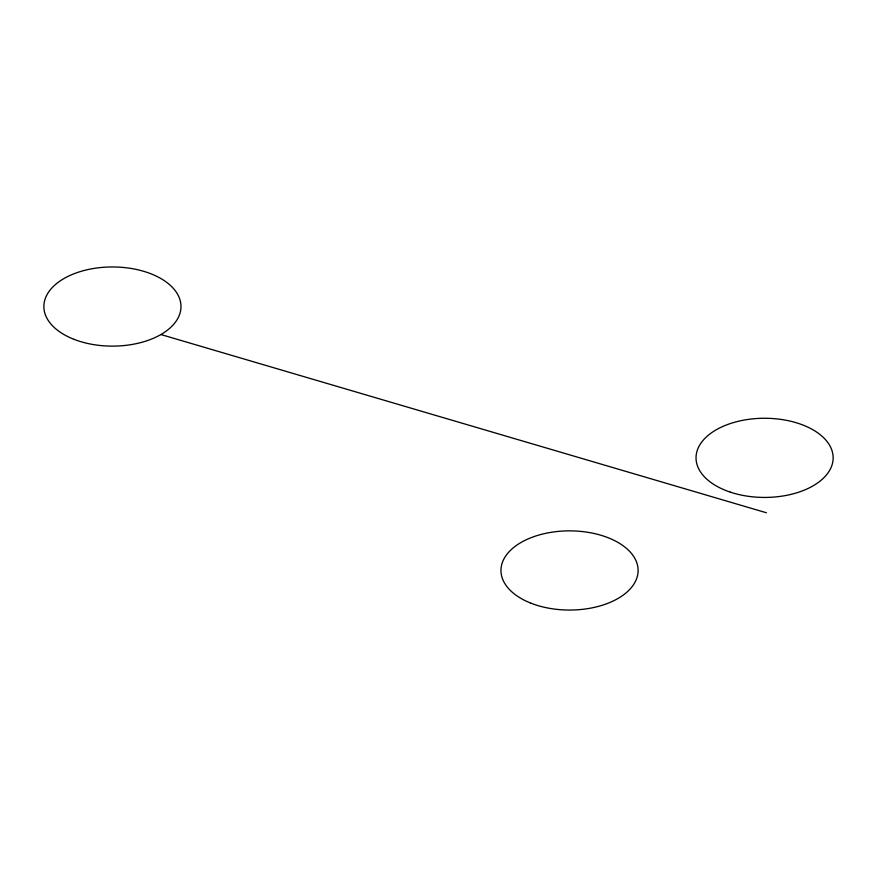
<?xml version="1.0" encoding="UTF-8"?>
<svg xmlns="http://www.w3.org/2000/svg" width="877" height="877" viewBox="0 0 877 877"><rect width="100%" height="100%" fill="white"/><g stroke="black" fill="none" stroke-linecap="round" stroke-linejoin="round"><path stroke-width="1.32" d="M160.897 334.532L766.421 512.771M73.986 339.322A68.559 39.586 0 0 0 180.805 309.362A68.559 39.586 0 0 0 82.46 270.938A68.559 39.586 0 0 0 73.986 339.322M531.1 603.244A68.559 39.586 0 0 0 637.93 573.284A68.559 39.586 0 0 0 539.574 534.849A68.559 39.586 0 0 0 531.1 603.244M730.3 492.129A68.559 39.586 0 0 0 833.15 457.849A68.559 39.586 0 0 0 730.3 423.569A68.559 39.586 0 0 0 730.3 492.129"/></g></svg>
